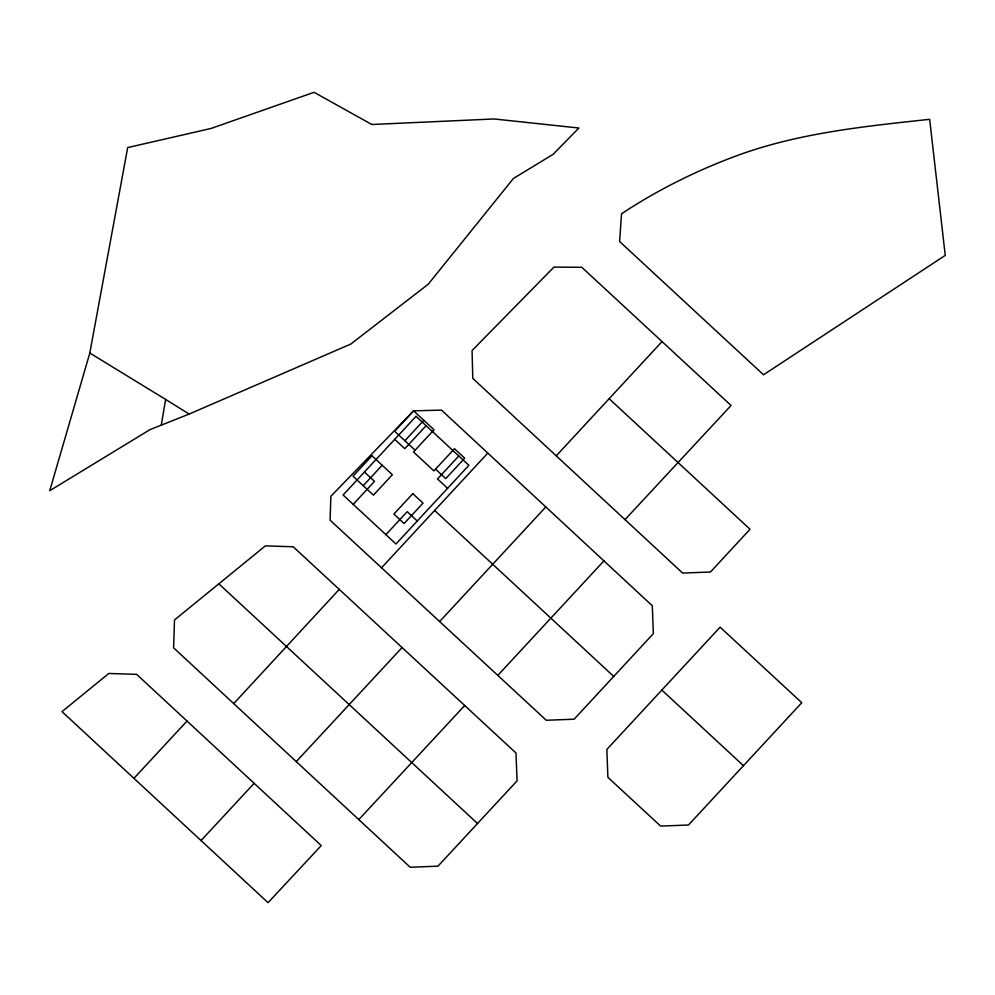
<?xml version="1.0" encoding="UTF-8"?>
<svg xmlns="http://www.w3.org/2000/svg" width="995" height="995" viewBox="0 0 995 995"><rect width="100%" height="100%" fill="white"/><g stroke="black" fill="none" stroke-linecap="round" stroke-linejoin="round"><path stroke-width="1.49" d="M161.277 425.163L165.618 399.418L89.811 353.038L127.683 147.583L210.928 128.492L314.059 92.311L371.831 124.499L494.067 118.965L578.891 128.019L553.158 154.3L513.383 178.503L428.248 284.209L350.849 344.034L189.137 414.069L150.009 429.616L49.75 490.709L89.811 353.038M233.713 703.602L173.603 647.832L174.486 619.972L265.366 545.882L293.214 546.777L515.97 752.979L517.077 780.839L437.962 866.185L410.164 867.242L233.713 703.602L339.245 589.388M363.225 485.672L382.167 465.25M404.89 440.723L423.833 420.3M353.2 504.353L374.506 481.369L364.431 472.016M426.121 425.686L404.816 448.67L394.729 439.33M133.927 778.326L187.023 721.052L136.663 674.349L108.803 673.466L62.001 711.636L268.041 902.689L321.248 845.576L187.023 721.052M385.898 534.651L407.204 511.666L417.278 521.007M458.807 455.984L437.501 478.968L447.576 488.321M381.533 567.772L487.774 453.123M556.255 455.834L662.048 341.571M201.065 840.551L254.111 783.339M296.286 761.598L402.079 647.558M439.641 621.539L545.832 506.94M624.997 519.639L731.076 405.475L581.826 267.307L553.966 267.083L472.065 350.538L472.787 378.398L682.607 573.07L710.467 572.013L750.031 529.265L609.176 398.734M358.797 819.606L464.715 705.505M497.798 675.406L603.94 560.869M661.824 690.07L606.838 749.471L607.895 777.331L660.605 826.074L688.465 825.017L801.783 702.719L720.106 627.173L661.824 690.07L743.452 765.677M165.618 399.418L189.137 414.069M434.628 510.447L613.741 676.426M477.525 823.512L218.838 583.816M415.102 450.2L394.679 431.258L413.609 410.823L441.494 410.114L652.297 605.781L653.354 633.641L574.127 719.198L546.28 720.268L330.104 520.186L330.862 496.294L413.621 410.835L434.044 429.765L413.472 451.954L433.907 470.896L454.479 448.708L464.69 458.173L445.748 478.607L435.536 469.13M621.552 213.763L619.599 241.511L763.513 374.779L945.25 255.379L929.653 119.325C863.623 126.465 796.572 133.143 733.974 156.762C694.547 171.575 656.688 190.518 621.552 213.763M371.956 455.772L353.014 476.207L373.448 495.149L392.378 474.714L371.956 455.772M416.034 416.345L343.126 495.012L395.973 543.991L468.881 465.324L416.034 416.345M412.813 493.657L393.871 514.079L404.094 523.557L423.024 503.122L412.813 493.657"/></g></svg>
